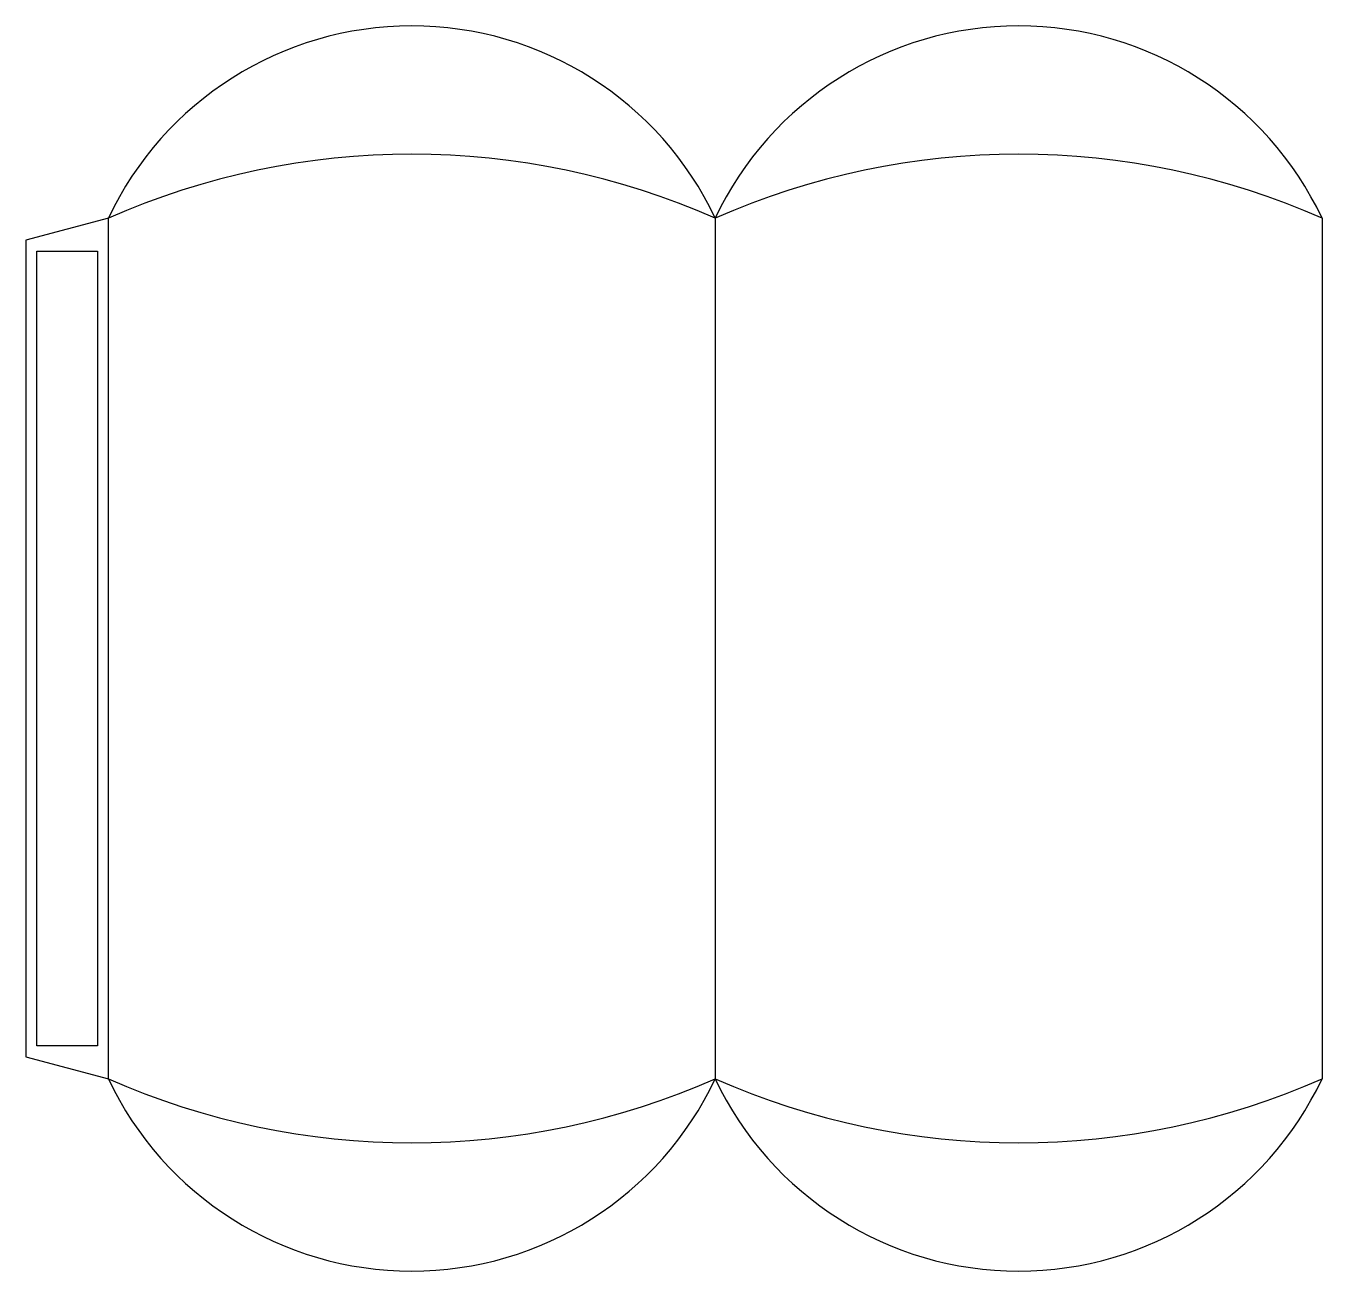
# Model space of a CAD drawing. Header units: millimetres. Extents: x 0 to 236, y 0 to 227.
import ezdxf

# ---------------------------------------------------------------- set-up
doc = ezdxf.new("R2010")
doc.units = ezdxf.units.MM
for name, color, linetype in [('CREASE', 5, 'CONTINUOUS'), ('CUT', 1, 'CONTINUOUS'), ('GLUE', 2, 'CONTINUOUS')]:
    doc.layers.add(name, color=color, linetype=linetype)

msp = doc.modelspace()

# ---------------------------------------------------------------- linework, layer by layer
at = {"layer": 'CREASE'}
for p, q in [((15, 34.99), (15, 191.657)), ((125.45, 191.657), (125.45, 34.99))]:
    msp.add_line(p, q, dxfattribs=at)
for centre, start, end in [((70.225, 66.784), 66.143, 113.857), ((180.675, 66.784), 66.143, 113.857), ((70.225, 159.863), 246.143, 293.857), ((180.675, 159.863), 246.143, 293.857)]:
    msp.add_arc(centre, 136.539, start, end, dxfattribs=at)
at = {"layer": 'CUT'}
for p, q in [((15, 191.657), (0, 187.638)), ((235.9, 191.657), (235.9, 34.99)), ((0, 187.638), (0, 39.009)), ((0, 39.009), (15, 34.99))]:
    msp.add_line(p, q, dxfattribs=at)
for centre, start, end in [((70.225, 165.588), 25.269, 154.731), ((180.675, 165.588), 25.269, 154.731), ((70.225, 61.059), 205.269, 334.731), ((180.675, 61.059), 205.269, 334.731)]:
    msp.add_arc(centre, 61.069, start, end, dxfattribs=at)
at = {"layer": 'GLUE'}
for p, q in [((2, 185.638), (13, 185.638)), ((2, 41.009), (2, 185.638)), ((13, 185.638), (13, 41.009)), ((13, 41.009), (2, 41.009))]:
    msp.add_line(p, q, dxfattribs=at)

doc.saveas('drawing.dxf')
